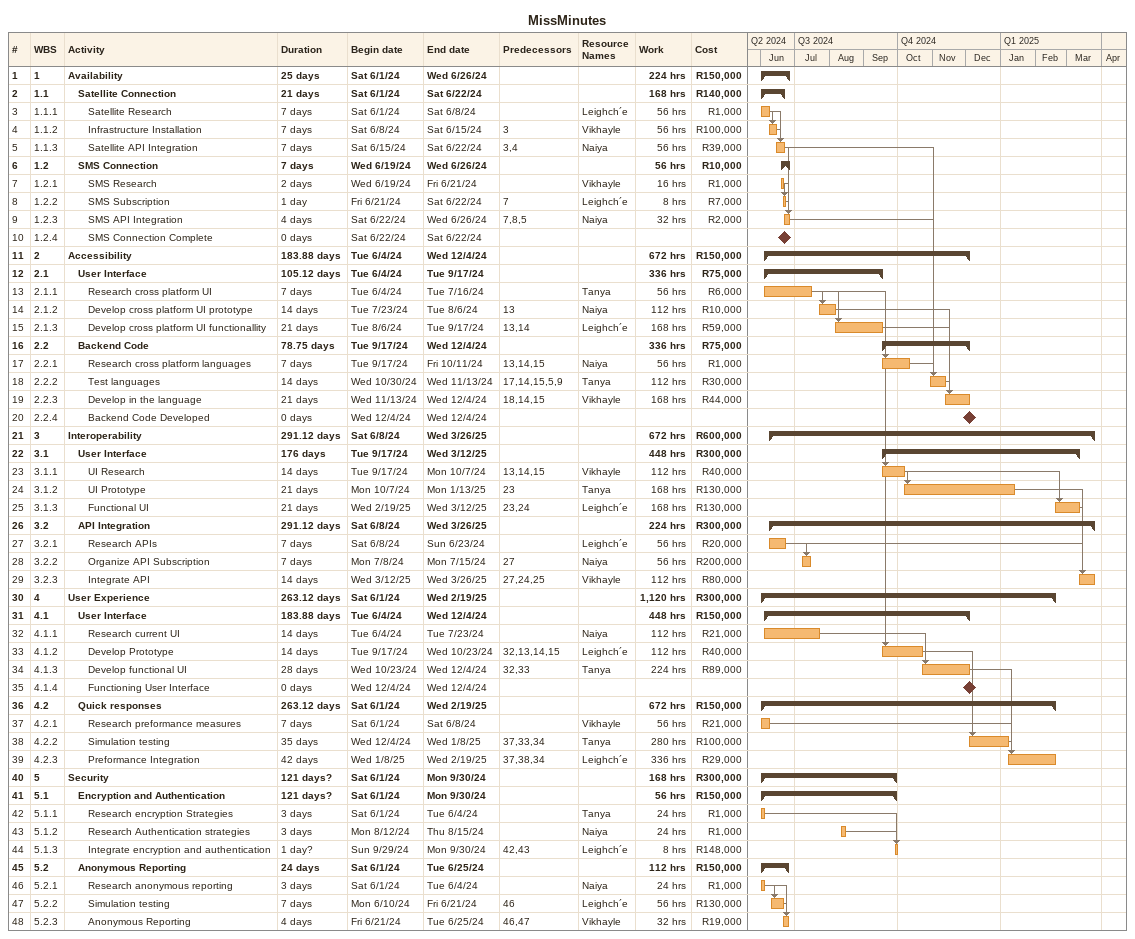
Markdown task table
MissMinutes

| ID | WBS | Task | Duration | Start | Finish | Predecessors | Resources | Work (h) | Cost (R) |
|---|---|---|---|---|---|---|---|---|---|
| 1 | 1 | **Availability** | 25d | 2024-06-01 | 2024-06-26 |  |  | 224 | 150000 |
| 2 | 1.1 | **Satellite Connection** | 21d | 2024-06-01 | 2024-06-22 |  |  | 168 | 140000 |
| 3 | 1.1.1 | Satellite Research | 7d | 2024-06-01 | 2024-06-08 |  | Leighch´e | 56 | 1000 |
| 4 | 1.1.2 | Infrastructure Installation | 7d | 2024-06-08 | 2024-06-15 | 3 | Vikhayle | 56 | 100000 |
| 5 | 1.1.3 | Satellite API Integration | 7d | 2024-06-15 | 2024-06-22 | 3, 4 | Naiya | 56 | 39000 |
| 6 | 1.2 | **SMS Connection** | 7d | 2024-06-19 | 2024-06-26 |  |  | 56 | 10000 |
| 7 | 1.2.1 | SMS Research | 2d | 2024-06-19 | 2024-06-21 |  | Vikhayle | 16 | 1000 |
| 8 | 1.2.2 | SMS Subscription | 1d | 2024-06-21 | 2024-06-22 | 7 | Leighch´e | 8 | 7000 |
| 9 | 1.2.3 | SMS API Integration | 4d | 2024-06-22 | 2024-06-26 | 7, 8, 5 | Naiya | 32 | 2000 |
| 10 | 1.2.4 | SMS Connection Complete | 0d | 2024-06-22 | 2024-06-22 |  |  |  |  |
| 11 | 2 | **Accessibility** | 183.88d | 2024-06-04 | 2024-12-04 |  |  | 672 | 150000 |
| 12 | 2.1 | **User Interface** | 105.12d | 2024-06-04 | 2024-09-17 |  |  | 336 | 75000 |
| 13 | 2.1.1 | Research cross platform UI | 7d | 2024-06-04 | 2024-07-16 |  | Tanya | 56 | 6000 |
| 14 | 2.1.2 | Develop cross platform UI prototype | 14d | 2024-07-23 | 2024-08-06 | 13 | Naiya | 112 | 10000 |
| 15 | 2.1.3 | Develop cross platform UI functionallity | 21d | 2024-08-06 | 2024-09-17 | 13, 14 | Leighch´e | 168 | 59000 |
| 16 | 2.2 | **Backend Code** | 78.75d | 2024-09-17 | 2024-12-04 |  |  | 336 | 75000 |
| 17 | 2.2.1 | Research cross platform languages | 7d | 2024-09-17 | 2024-10-11 | 13, 14, 15 | Naiya | 56 | 1000 |
| 18 | 2.2.2 | Test languages | 14d | 2024-10-30 | 2024-11-13 | 17, 14, 15, 5, 9 | Tanya | 112 | 30000 |
| 19 | 2.2.3 | Develop in the language | 21d | 2024-11-13 | 2024-12-04 | 18, 14, 15 | Vikhayle | 168 | 44000 |
| 20 | 2.2.4 | Backend Code Developed | 0d | 2024-12-04 | 2024-12-04 |  |  |  |  |
| 21 | 3 | **Interoperability** | 291.12d | 2024-06-08 | 2025-03-26 |  |  | 672 | 600000 |
| 22 | 3.1 | **User Interface** | 176d | 2024-09-17 | 2025-03-12 |  |  | 448 | 300000 |
| 23 | 3.1.1 | UI Research | 14d | 2024-09-17 | 2024-10-07 | 13, 14, 15 | Vikhayle | 112 | 40000 |
| 24 | 3.1.2 | UI Prototype | 21d | 2024-10-07 | 2025-01-13 | 23 | Tanya | 168 | 130000 |
| 25 | 3.1.3 | Functional UI | 21d | 2025-02-19 | 2025-03-12 | 23, 24 | Leighch´e | 168 | 130000 |
| 26 | 3.2 | **API Integration** | 291.12d | 2024-06-08 | 2025-03-26 |  |  | 224 | 300000 |
| 27 | 3.2.1 | Research APIs | 7d | 2024-06-08 | 2024-06-23 |  | Leighch´e | 56 | 20000 |
| 28 | 3.2.2 | Organize API Subscription | 7d | 2024-07-08 | 2024-07-15 | 27 | Naiya | 56 | 200000 |
| 29 | 3.2.3 | Integrate API | 14d | 2025-03-12 | 2025-03-26 | 27, 24, 25 | Vikhayle | 112 | 80000 |
| 30 | 4 | **User Experience** | 263.12d | 2024-06-01 | 2025-02-19 |  |  | 1120 | 300000 |
| 31 | 4.1 | **User Interface** | 183.88d | 2024-06-04 | 2024-12-04 |  |  | 448 | 150000 |
| 32 | 4.1.1 | Research current UI | 14d | 2024-06-04 | 2024-07-23 |  | Naiya | 112 | 21000 |
| 33 | 4.1.2 | Develop Prototype | 14d | 2024-09-17 | 2024-10-23 | 32, 13, 14, 15 | Leighch´e | 112 | 40000 |
| 34 | 4.1.3 | Develop functional UI | 28d | 2024-10-23 | 2024-12-04 | 32, 33 | Tanya | 224 | 89000 |
| 35 | 4.1.4 | Functioning User Interface | 0d | 2024-12-04 | 2024-12-04 |  |  |  |  |
| 36 | 4.2 | **Quick responses** | 263.12d | 2024-06-01 | 2025-02-19 |  |  | 672 | 150000 |
| 37 | 4.2.1 | Research preformance measures | 7d | 2024-06-01 | 2024-06-08 |  | Vikhayle | 56 | 21000 |
| 38 | 4.2.2 | Simulation testing | 35d | 2024-12-04 | 2025-01-08 | 37, 33, 34 | Tanya | 280 | 100000 |
| 39 | 4.2.3 | Preformance Integration | 42d | 2025-01-08 | 2025-02-19 | 37, 38, 34 | Leighch´e | 336 | 29000 |
| 40 | 5 | **Security** | 121d? | 2024-06-01 | 2024-09-30 |  |  | 168 | 300000 |
| 41 | 5.1 | **Encryption and Authentication** | 121d? | 2024-06-01 | 2024-09-30 |  |  | 56 | 150000 |
| 42 | 5.1.1 | Research encryption Strategies | 3d | 2024-06-01 | 2024-06-04 |  | Tanya | 24 | 1000 |
| 43 | 5.1.2 | Research Authentication strategies | 3d | 2024-08-12 | 2024-08-15 |  | Naiya | 24 | 1000 |
| 44 | 5.1.3 | Integrate encryption and authentication | 1d? | 2024-09-29 | 2024-09-30 | 42, 43 | Leighch´e | 8 | 148000 |
| 45 | 5.2 | **Anonymous Reporting** | 24d | 2024-06-01 | 2024-06-25 |  |  | 112 | 150000 |
| 46 | 5.2.1 | Research anonymous reporting | 3d | 2024-06-01 | 2024-06-04 |  | Naiya | 24 | 1000 |
| 47 | 5.2.2 | Simulation testing | 7d | 2024-06-10 | 2024-06-21 | 46 | Leighch´e | 56 | 130000 |
| 48 | 5.2.3 | Anonymous Reporting | 4d | 2024-06-21 | 2024-06-25 | 46, 47 | Vikhayle | 32 | 19000 |
